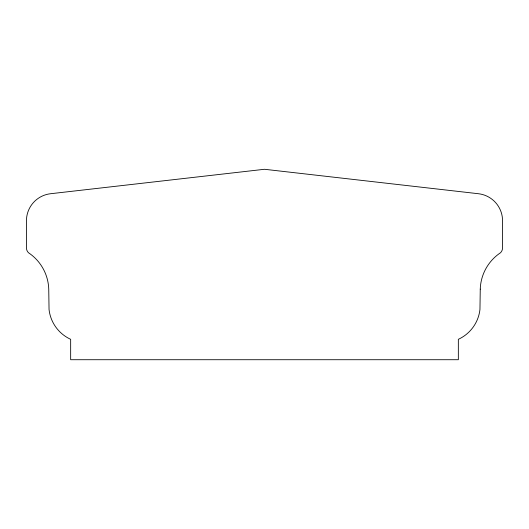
<?xml version="1.0" encoding="UTF-8"?>
<svg xmlns="http://www.w3.org/2000/svg" width="529" height="529" viewBox="0 0 529 529"><rect width="100%" height="100%" fill="white"/><g stroke="black" fill="none" stroke-linecap="round" stroke-linejoin="round"><path stroke-width="0.79" d="M480.253 289.132L479.955 309.498A37.367 37.367 0 0 1 458.339 339.314L458.339 359.72L70.661 359.72L70.661 339.314A37.367 37.367 0 0 1 49.045 309.498L48.747 289.132A45.454 45.454 0 0 0 28.586 252.816A6.804 6.804 0 0 1 26.45 247.863L26.45 220.758A27.204 27.204 0 0 1 50.566 193.726L264.5 169.28L478.434 193.726A27.204 27.204 0 0 1 502.55 220.758L502.55 247.863A6.804 6.804 0 0 1 500.414 252.816A45.454 45.454 0 0 0 480.253 289.132"/></g></svg>
